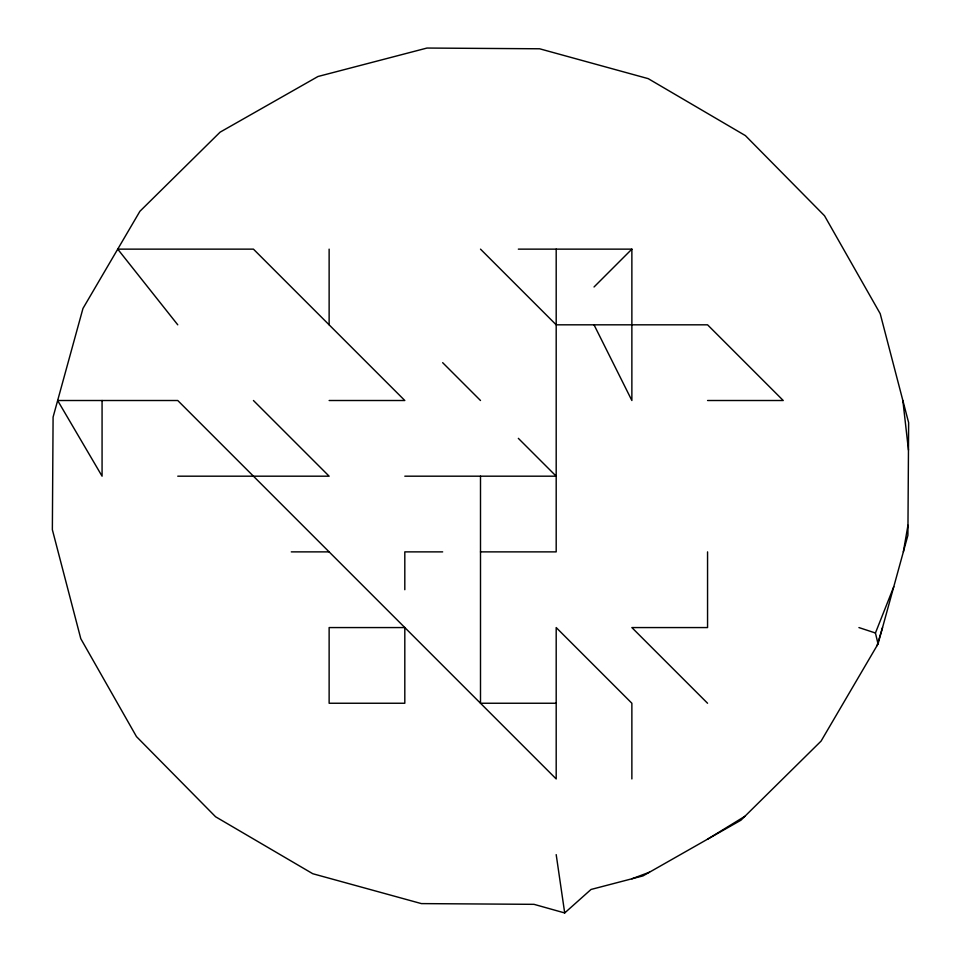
<?xml version="1.0" encoding="UTF-8"?>
<svg xmlns="http://www.w3.org/2000/svg" width="961" height="961" viewBox="0 0 961 961"><rect width="100%" height="100%" fill="white"/><g stroke="black" fill="none" stroke-linecap="round" stroke-linejoin="round"><path stroke-width="1.44" d="M903.352 551.878L907.977 525.235M878.042 643.918L907.905 535.313L908.638 422.672L880.204 313.682L824.526 215.769L745.4 135.609L648.219 78.646L539.614 48.783L426.984 48.05L317.995 76.496L220.081 132.174L139.91 211.288L82.958 308.469L53.095 417.074L52.362 529.715L80.796 638.705L136.474 736.606L215.6 816.778L312.781 873.729L421.386 903.604L534.016 904.337L564.696 912.95L591.027 889.466L643.005 875.891L740.919 820.213L821.09 741.087L878.042 643.918L875.435 632.999L893.766 586.715M877.021 645.66L882.534 627.569M594.03 286.979L631.87 249.139L518.339 249.139M707.56 839.193L744.907 816.285M631.87 878.798L649.468 872.216M329.13 400.509L404.809 400.509L253.44 249.139L117.735 249.139L177.761 324.818M707.56 400.509L783.239 400.509L707.56 324.818L556.191 324.818L480.5 249.139M177.761 476.188L329.13 476.188L253.44 400.509M404.809 476.188L556.191 476.188L518.339 438.348M291.291 551.878L329.13 551.878M442.661 551.878L404.809 551.878L404.809 589.718M480.5 551.878L556.191 551.878L556.191 249.139M556.191 703.248L480.5 703.248L480.5 476.188M858.93 627.569L875.435 632.999M442.661 362.669L480.5 400.509M707.56 703.248L631.87 627.569L707.56 627.569L707.56 551.878M594.03 324.818L631.87 400.509L631.87 249.139M556.191 854.617L564.696 912.95M902.86 400.509L908.469 450.048M631.87 778.939L631.87 703.248L556.191 627.569L556.191 778.939L177.761 400.509L57.648 400.509L102.07 476.188L102.07 400.509M329.13 249.139L329.13 324.818M404.809 627.569L329.13 627.569L329.13 703.248L404.809 703.248L404.809 627.569"/></g></svg>
